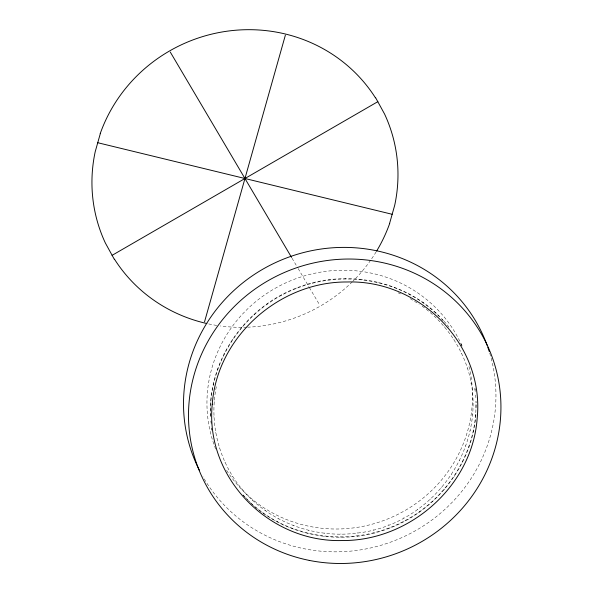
<?xml version="1.0" encoding="UTF-8"?>
<svg xmlns="http://www.w3.org/2000/svg" width="593" height="593" viewBox="0 0 593 593"><rect width="100%" height="100%" fill="white"/><g stroke="black" fill="none" stroke-linecap="round" stroke-linejoin="round"><path stroke-width="0.44" stroke-dasharray="2.96 2.22" d="M443.408 320.65C407.628 280.237 346.142 268.192 296.552 287.953C244.739 307.597 207.528 361.115 210.456 416.931L210.626 417.316C207.691 361.5 244.909 307.982 296.715 288.346C344.363 269.452 402.943 279.562 439.22 316.469M461.443 353.183L461.613 353.569C498.839 431.089 440.621 523.908 357.29 533.077C314.727 538.748 269.741 522.411 242.07 489.284C218.283 460.909 208.788 421.697 216.571 385.539M250.505 502.723C291.467 540.912 356.4 547.287 405.123 520.55C448.13 497.69 477.624 450.413 475.934 401.32M251.373 503.679C288.109 537.414 344.007 546.197 390.061 527.97C436.633 510.076 471.835 465.275 475.853 415.233L475.882 413.432M475.986 408.021L476.105 401.706M398.133 292.801L400.564 293.906M410.126 298.613L419.177 304.194M422.127 306.144C438.99 318.374 452.592 334.8 461.613 353.569M444.031 321.302L447.144 324.564M441.703 319.078L442.949 320.383M243.034 494.888L244.902 496.852M245.524 497.505L249.883 502.071M243.204 495.281L244.449 496.586M246.94 499.195L250.669 503.109M447.307 324.949L448.901 327.128M292.03 258.2L297.686 267.769M298.153 268.562L308.916 286.782M309.383 287.575L319.649 304.958M460.983 343.636L462.058 346.127M467.158 367.853L467.328 368.238M453.867 339.374L454.03 339.759M470.924 383.152L471.087 383.538M444.542 326.639L444.713 327.032M435.937 312.815L436.107 313.208M472.665 398.837L472.836 399.23M475.682 414.848L475.853 415.233M472.369 414.67L472.539 415.056M423.276 302.571L423.439 302.956M473.296 430.97L473.459 431.356M470.041 430.392L470.205 430.777M409.348 293.98L409.511 294.373M468.848 446.729L469.019 447.115M465.705 445.751L465.876 446.144M394.382 287.19L394.545 287.575M462.421 461.865L462.592 462.258M459.442 460.516L459.612 460.902M378.601 282.298L378.771 282.683M454.119 476.157L454.29 476.55M451.347 474.452L451.518 474.837M362.271 279.385L362.434 279.77M444.068 489.366L444.231 489.759M441.548 487.327L441.711 487.72M345.63 278.495L345.801 278.88M432.423 501.293L432.594 501.678M430.192 498.958L430.362 499.343M328.959 279.644L329.13 280.029M419.377 511.744L419.54 512.13M417.472 509.142L417.635 509.528M312.511 282.817L312.681 283.202M405.123 520.55L405.286 520.943M403.574 517.733L403.744 518.119M296.552 287.953L296.715 288.346M388.726 524.59L388.897 524.975M389.897 527.585L390.061 527.97M281.319 294.988L281.49 295.373M373.167 529.601L373.331 529.986M373.931 532.722L374.101 533.114M267.072 303.794L267.235 304.187M357.127 532.692L357.29 533.077M357.483 535.894L357.653 536.28M254.019 314.246L254.189 314.631M340.871 533.811L341.034 534.204M340.812 537.043L340.975 537.436M242.374 326.172L242.544 326.558M324.653 532.944L324.816 533.337M324.178 536.154L324.341 536.546M232.323 339.381L232.493 339.767M308.723 530.105L308.894 530.498M307.841 533.24L308.012 533.633M224.021 353.673L224.184 354.058M293.342 525.339L293.513 525.724M292.067 528.348L292.23 528.741M217.594 368.816L217.764 369.202M278.747 518.712L278.918 519.097M277.094 521.558L277.265 521.944M213.154 384.568L213.317 384.961M265.167 510.336L265.338 510.729M263.166 512.967L263.336 513.36M214.073 400.868L214.236 401.261M210.76 400.69L210.93 401.083M252.826 500.351L252.989 500.737M213.776 416.701L213.94 417.087M241.9 488.899L242.07 489.284M215.526 432.386L215.689 432.771M232.575 476.164L232.745 476.557M219.284 447.685L219.447 448.071M224.999 462.355L225.162 462.748M474.956 388.274L475.156 390.061M474.889 388.778L475.193 391.462M475.586 395.034L475.89 397.718M211.019 420.889L211.219 422.683M211.82 428.042L212.02 429.829M210.952 421.401L211.256 424.077M211.753 428.546L211.953 430.34M489.751 353.206A157.101 151.311 -23.2 0 1 399.6 538.585A157.101 151.311 -23.2 0 1 202.939 476.735M468.967 366.481A133.536 128.614 -23.2 0 1 390.075 517.978A133.536 128.614 -23.2 0 1 226.244 469.775M215.667 449.005A133.536 128.614 -23.2 0 1 290.251 280.904A133.536 128.614 -23.2 0 1 462.073 346.097M376.103 251.914A153.891 148.22 -23.2 0 1 371.144 259.519M370.625 260.26A153.891 148.22 -23.2 0 1 352.983 281.156M352.331 281.801A153.891 148.22 -23.2 0 1 247.674 327.188M246.755 327.225A153.891 148.22 -23.2 0 1 220.322 325.95M216.719 325.424A153.891 148.22 -23.2 0 1 208.662 323.934"/><path stroke-width="0.89" d="M100.306 133.647L95.191 151.793A153.439 147.79 -23.2 0 0 105.346 242.967L114.293 259.274M204.541 321.836L285.374 35.165M389.608 223.361L394.723 205.215A153.439 147.79 -23.2 0 0 384.575 114.041L375.628 97.726M112.062 255.361L377.86 101.648M97.749 142.72L392.166 214.288M170.265 52.043L291.563 257.406M487.794 347.187A157.101 151.311 -23.2 0 1 489.218 351.479M199.478 470.36A157.101 151.311 -23.2 0 1 279.436 260.838A157.101 151.311 -23.2 0 1 487.187 345.482M100.217 133.618A153.891 148.22 -23.2 0 1 228.564 30.999A153.891 148.22 -23.2 0 1 375.451 97.838M389.705 223.391A153.891 148.22 -23.2 0 1 376.577 251.136M206.883 323.541A153.891 148.22 -23.2 0 1 114.464 259.171M212.257 404.181C204.741 477.788 269.37 542.765 342.309 540.534C409.533 541.083 472.347 486.023 477.18 418.339C484.696 344.733 420.066 279.755 347.127 281.986C279.903 281.445 217.09 336.505 212.257 404.181M309.257 560.4A157.101 151.311 -23.2 0 0 494.206 363.116A157.101 151.311 -23.2 0 0 230.692 310.265A157.101 151.311 -23.2 0 0 309.257 560.4"/></g></svg>
